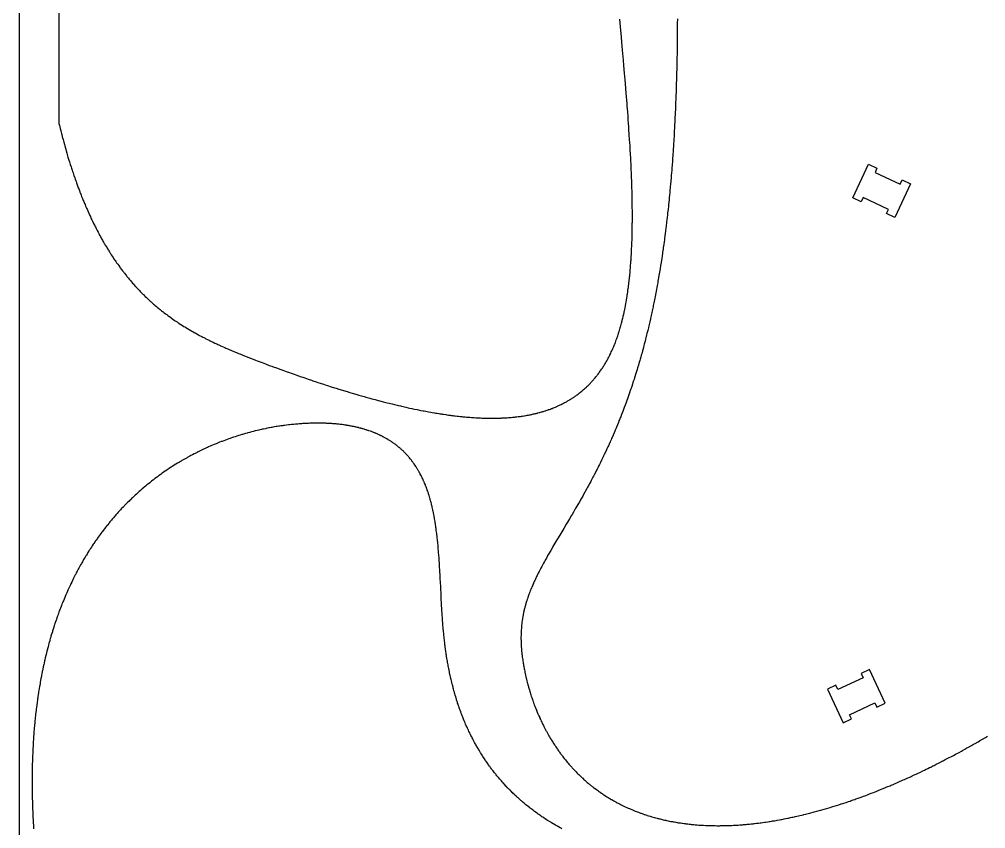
# Model space of a CAD drawing. Header units: metres. Extents: x 790 to 915, y 0 to 250.
# Drawn here: x 790.3 to 852.8, y 124 to 176.3 of the extents above; entities that cross this region are included whole.
import ezdxf

# ---------------------------------------------------------------- set-up
doc = ezdxf.new("R2010")
doc.units = ezdxf.units.M
doc.header["$MEASUREMENT"] = 0

msp = doc.modelspace()

# ---------------------------------------------------------------- linework, layer by layer
at = {"flags": 128}
for points in [[(915.266535, -0.455962), (915.266535, 249.544038), (790.266535, 249.544038), (790.266535, -0.455962), (915.266535, -0.455962)], [(792.834325, 230.462653), (792.829987, 169.579707)], [(792.829987, 169.579707), (792.864535, 169.435455), (792.882008, 169.363389), (792.908467, 169.255367), (792.948721, 169.093507), (792.989653, 168.931855), (793.010375, 168.851107), (793.047636, 168.707685), (793.066471, 168.636036), (793.09498, 168.528641), (793.138323, 168.367726), (793.182369, 168.207026), (793.204657, 168.126757), (793.244721, 167.984191), (793.264965, 167.912973), (793.2956, 167.806229), (793.34216, 167.646297), (793.389458, 167.486592), (793.413386, 167.406825), (793.45639, 167.265158), (793.478117, 167.194394), (793.510992, 167.088334), (793.560949, 166.929442), (793.61169, 166.77079), (793.637359, 166.691555), (793.683487, 166.550844), (793.706792, 166.480562), (793.742053, 166.375232), (793.795635, 166.217449), (793.850059, 166.059923), (793.877591, 165.981258), (793.916706, 165.870655), (793.936425, 165.815404), (793.966207, 165.732589), (794.011345, 165.608509), (794.057048, 165.484602), (794.080113, 165.422714), (794.126676, 165.29907), (794.150176, 165.237315), (794.185703, 165.144768), (794.194165, 165.122864), (794.240154, 165.004777), (794.263336, 164.945846), (794.298347, 164.857593), (794.351403, 164.725537), (794.405114, 164.593874), (794.432217, 164.528191), (794.486926, 164.397126), (794.514532, 164.331745), (794.556262, 164.233865), (794.614803, 164.098437), (794.644356, 164.030892), (794.689041, 163.929789), (794.734157, 163.828943), (794.756878, 163.778618), (794.80265, 163.678166), (794.825702, 163.628039), (794.860487, 163.552973), (794.902042, 163.464203), (794.922952, 163.419897), (794.954487, 163.353541), (795.002172, 163.254235), (795.050319, 163.155207), (795.074569, 163.105798), (795.12342, 163.007191), (795.148024, 162.957995), (795.185154, 162.884335), (795.235083, 162.786374), (795.26023, 162.737503), (795.298179, 162.664335), (795.355625, 162.554894), (795.40146, 162.468689), (795.424527, 162.425677), (795.459314, 162.36127), (795.511922, 162.264915), (795.565044, 162.168869), (795.591801, 162.120963), (795.645708, 162.025387), (795.67286, 161.977718), (795.713837, 161.906365), (795.762794, 161.822032), (795.787433, 161.779961), (795.824593, 161.716977), (795.880791, 161.622775), (795.937544, 161.528905), (795.966131, 161.482096), (796.023727, 161.388732), (796.052738, 161.342177), (796.096524, 161.272507), (796.148839, 161.190187), (796.175169, 161.149131), (796.214881, 161.087676), (796.274941, 160.995789), (796.335598, 160.90426), (796.366152, 160.85863), (796.427716, 160.767644), (796.458727, 160.722289), (796.505532, 160.654429), (796.561458, 160.574273), (796.589606, 160.534306), (796.632061, 160.474496), (796.696273, 160.385097), (796.761125, 160.296083), (796.793793, 160.251721), (796.859619, 160.16329), (796.892778, 160.119223), (796.942827, 160.053307), (796.997626, 159.981949), (797.025192, 159.94637), (797.066751, 159.893128), (797.129566, 159.81355), (797.192957, 159.734317), (797.22487, 159.694831), (797.289135, 159.616122), (797.321488, 159.5769), (797.370296, 159.518233), (797.435895, 159.440324), (797.468919, 159.401505), (797.51874, 159.343445), (797.594114, 159.256742), (797.661766, 159.180063), (797.695824, 159.141863), (797.747204, 159.084738), (797.798936, 159.027825), (797.824935, 158.999448), (797.877201, 158.942854), (797.903468, 158.914638), (797.943038, 158.872414), (797.951156, 158.863793), (797.978559, 158.834797), (798.033556, 158.777084), (798.088808, 158.719743), (798.125784, 158.681722), (798.200074, 158.606174), (798.256089, 158.549946), (798.293573, 158.512667), (798.368878, 158.438601), (798.4067, 158.401814), (798.48268, 158.328732), (798.559109, 158.256306), (798.610311, 158.208386), (798.644556, 158.1766), (798.713312, 158.113416), (798.759408, 158.071523), (798.790227, 158.043721), (798.852073, 157.988423), (798.8831, 157.960927), (798.945364, 157.906239), (799.007906, 157.851956), (799.049754, 157.815993), (799.13382, 157.744604), (799.213077, 157.678328), (799.266153, 157.634491), (799.301643, 157.605421), (799.372874, 157.547647), (799.426517, 157.504637), (799.462382, 157.476116), (799.534362, 157.419436), (799.570476, 157.391276), (799.64295, 157.335316), (799.71575, 157.279833), (799.764464, 157.243108), (799.79702, 157.218741), (799.862322, 157.170286), (799.928699, 157.121601), (799.973093, 157.089354), (800.062224, 157.025358), (800.106959, 156.993608), (800.196766, 156.9306), (800.287018, 156.868242), (800.347432, 156.827028), (800.387816, 156.79971), (800.468842, 156.745451), (800.537474, 156.700058), (800.583363, 156.669992), (800.675459, 156.610325), (800.721666, 156.580724), (800.814393, 156.521978), (800.907535, 156.463837), (800.969857, 156.425409), (801.011505, 156.399936), (801.095041, 156.349341), (801.148068, 156.317562), (801.254495, 156.254552), (801.361418, 156.192265), (801.432971, 156.151135), (801.480792, 156.12389), (801.576717, 156.069813), (801.63084, 156.039634), (801.739433, 155.979785), (801.848481, 155.920601), (801.921427, 155.881505), (801.970166, 155.855599), (802.067897, 155.804157), (802.141414, 155.765895), (802.190528, 155.740536), (802.288996, 155.69017), (802.338349, 155.66516), (802.437287, 155.615481), (802.437287, 155.615481), (802.536529, 155.566245), (802.602856, 155.533663), (802.735895, 155.469062), (802.794519, 155.440906), (802.912052, 155.385008), (803.029955, 155.329651), (803.108758, 155.293037), (803.16138, 155.268755), (803.266831, 155.220489), (803.288217, 155.210763), (803.340522, 155.187062), (803.445243, 155.139975), (803.550109, 155.093295), (803.620098, 155.062395), (803.760257, 155.001109), (803.836806, 154.967959), (803.990105, 154.902228), (804.143663, 154.837229), (804.246172, 154.794285), (804.31457, 154.765822), (804.451503, 154.709284), (804.528606, 154.677701), (804.682972, 154.61499), (804.837545, 154.552861), (804.940702, 154.511752), (805.009521, 154.484477), (805.147265, 154.430235), (805.224808, 154.399896), (805.38002, 154.339577), (805.535393, 154.279714), (805.63906, 154.240046), (805.846587, 154.161254), (805.963427, 154.117234), (806.197321, 154.029801), (806.43148, 153.943118), (806.587722, 153.88571), (806.691938, 153.847597), (806.900495, 153.77172), (807.178809, 153.671225), (807.318068, 153.621265), (807.527087, 153.546694), (807.736264, 153.472571), (807.840913, 153.435681), (808.050334, 153.362248), (808.155107, 153.325708), (808.312344, 153.27112), (808.498825, 153.206775), (808.592116, 153.174748), (808.732118, 153.12689), (808.94227, 153.055524), (809.152603, 152.984672), (809.257839, 152.949442), (809.468451, 152.879381), (809.573829, 152.844552), (809.731986, 152.792565), (809.943034, 152.723735), (810.048633, 152.689532), (810.207126, 152.638496), (810.445085, 152.56256), (810.656827, 152.495696), (810.76278, 152.462493), (810.921811, 152.412979), (811.160595, 152.339377), (811.37309, 152.27464), (811.479425, 152.24252), (811.639039, 152.194657), (811.79879, 152.147179), (811.878718, 152.123587), (812.10537, 152.057285), (812.218804, 152.02444), (812.389094, 151.975563), (812.559553, 151.927163), (812.644847, 151.903146), (812.667431, 151.896809), (812.84891, 151.846235), (812.939687, 151.821172), (813.075898, 151.783863), (813.280325, 151.728553), (813.484884, 151.674048), (813.587215, 151.647104), (813.791981, 151.593848), (813.894417, 151.56754), (814.048139, 151.528487), (814.191576, 151.492516), (814.263321, 151.474696), (814.370975, 151.448176), (814.532534, 151.408876), (814.694191, 151.370164), (814.775057, 151.351032), (814.918881, 151.317397), (814.990823, 151.300762), (815.098775, 151.276043), (815.260791, 151.239497), (815.422915, 151.203603), (815.504019, 151.185905), (815.648272, 151.15486), (815.720432, 151.139541), (815.828715, 151.116822), (815.991238, 151.083336), (816.153882, 151.050576), (816.23525, 151.034474), (816.379981, 151.006315), (816.452385, 150.992463), (816.561038, 150.971974), (816.724128, 150.941905), (816.887352, 150.91265), (816.969016, 150.898334), (817.114283, 150.873407), (817.186959, 150.8612), (817.296027, 150.843214), (817.405161, 150.825625), (817.459753, 150.816982), (817.568988, 150.800003), (817.623631, 150.791668), (817.705628, 150.779363), (817.851499, 150.758079), (817.924483, 150.747726), (818.034019, 150.732566), (818.14363, 150.717856), (818.198464, 150.710672), (818.308189, 150.696653), (818.363081, 150.68982), (818.445456, 150.679794), (818.592012, 150.662643), (818.665345, 150.654397), (818.775413, 150.642448), (818.885567, 150.631014), (818.940677, 150.625493), (819.050962, 150.614849), (819.106138, 150.60973), (819.188944, 150.602306), (819.287152, 150.593912), (819.336283, 150.589881), (819.410016, 150.584048), (819.520695, 150.575782), (819.631472, 150.568108), (819.686898, 150.564498), (819.797827, 150.557737), (819.85333, 150.554591), (819.936634, 150.550168), (820.047799, 150.544834), (820.103422, 150.542412), (820.186908, 150.539092), (820.312256, 150.534827), (820.433099, 150.531551), (820.493572, 150.530225), (820.584348, 150.528636), (820.675205, 150.527533), (820.720664, 150.527167), (820.811647, 150.526813), (820.85717, 150.526827), (820.925495, 150.527091), (820.949156, 150.52725), (821.06439, 150.528535), (821.121968, 150.529498), (821.208288, 150.531349), (821.29455, 150.533695), (821.337658, 150.535057), (821.42383, 150.538161), (821.466893, 150.539906), (821.531459, 150.542767), (821.617492, 150.547042), (821.660485, 150.549379), (821.724945, 150.553136), (821.821567, 150.559346), (821.895791, 150.564594), (821.932884, 150.567374), (821.988501, 150.571743), (822.071873, 150.578747), (822.15518, 150.5863), (822.19681, 150.590284), (822.270776, 150.597715), (822.307739, 150.601599), (822.363159, 150.607637), (822.446231, 150.617179), (822.529233, 150.62731), (822.570708, 150.632599), (822.644397, 150.642377), (822.68122, 150.647446), (822.736428, 150.65528), (822.819177, 150.667552), (822.901852, 150.68046), (822.943161, 150.687155), (823.016551, 150.69946), (823.053223, 150.705808), (823.108201, 150.715578), (823.190603, 150.730795), (823.272923, 150.746698), (823.314052, 150.754911), (823.376467, 150.76772), (823.407656, 150.774278), (823.454418, 150.78431), (823.524507, 150.7998), (823.594534, 150.81583), (823.629523, 150.824049), (823.699453, 150.840903), (823.734394, 150.849539), (823.786774, 150.862759), (823.786774, 150.862759), (823.798267, 150.865703), (823.879803, 150.887055), (823.920443, 150.898004), (823.981242, 150.914771), (824.041846, 150.931952), (824.072075, 150.940699), (824.132385, 150.958509), (824.162465, 150.967572), (824.207493, 150.981365), (824.267355, 151.00013), (824.29721, 151.009673), (824.341898, 151.02419), (824.408716, 151.046424), (824.471052, 151.067745), (824.502134, 151.078589), (824.548649, 151.095085), (824.618176, 151.120351), (824.687409, 151.146247), (824.721913, 151.159433), (824.790696, 151.186286), (824.824975, 151.199953), (824.87625, 151.220759), (824.944349, 151.24907), (824.978283, 151.263472), (825.029039, 151.285384), (825.07962, 151.307671), (825.104844, 151.318955), (825.164457, 151.346079), (825.19417, 151.359842), (825.238622, 151.380737), (825.305031, 151.41265), (825.371117, 151.445253), (825.404038, 151.461815), (825.469633, 151.495464), (825.502307, 151.512553), (825.551162, 151.538519), (825.616008, 151.573764), (825.648305, 151.591655), (825.696592, 151.618832), (825.744686, 151.646418), (825.768661, 151.660366), (825.827945, 151.695422), (825.857474, 151.713191), (825.901626, 151.740146), (825.945606, 151.767466), (825.967532, 151.781264), (826.011254, 151.809135), (826.03305, 151.82321), (826.065662, 151.844496), (826.108991, 151.873206), (826.13059, 151.887701), (826.162904, 151.909621), (826.211188, 151.942902), (826.253918, 151.97289), (826.275215, 151.988028), (826.307075, 152.010915), (826.354675, 152.045655), (826.402043, 152.080888), (826.425639, 152.098691), (826.430387, 152.102293), (826.473971, 152.135686), (826.502833, 152.158124), (826.56009, 152.203418), (826.588486, 152.226275), (826.644816, 152.272405), (826.700532, 152.319088), (826.737336, 152.350516), (826.761721, 152.371604), (826.810131, 152.414104), (826.837152, 152.4382), (826.89074, 152.486799), (826.943726, 152.53594), (826.978718, 152.569), (827.001899, 152.591172), (827.047908, 152.635835), (827.099109, 152.686584), (827.132915, 152.720712), (827.155307, 152.743595), (827.199745, 152.789672), (827.23277, 152.824503), (827.254643, 152.847853), (827.298046, 152.894863), (827.319577, 152.918522), (827.362296, 152.966147), (827.404562, 153.014181), (827.432488, 153.046429), (827.450994, 153.068028), (827.487741, 153.111465), (827.511921, 153.140453), (827.559816, 153.198848), (827.607093, 153.257798), (827.638271, 153.297405), (827.658905, 153.323946), (827.699812, 153.377353), (827.745258, 153.437951), (827.775221, 153.478653), (827.795047, 153.505921), (827.834344, 153.560777), (827.863507, 153.602198), (827.882802, 153.629944), (827.921041, 153.685753), (827.939985, 153.713816), (827.977525, 153.770254), (828.014601, 153.82711), (828.039062, 153.865245), (828.055256, 153.89077), (828.087373, 153.942065), (828.093637, 153.952176), (828.121273, 153.997201), (828.139509, 154.027294), (828.175533, 154.087659), (828.193325, 154.117931), (828.22847, 154.178649), (828.263039, 154.2396), (828.285769, 154.280361), (828.300784, 154.307591), (828.330483, 154.362184), (828.350283, 154.399134), (828.389296, 154.473271), (828.427534, 154.54772), (828.452603, 154.597524), (828.469129, 154.630802), (828.501739, 154.697536), (828.519826, 154.735177), (828.555453, 154.810679), (828.590361, 154.886471), (828.61324, 154.937159), (828.628319, 154.97102), (828.658066, 155.038908), (828.674561, 155.077191), (828.707043, 155.153962), (828.738861, 155.231), (828.759711, 155.282505), (828.773452, 155.316906), (828.800558, 155.385859), (828.815587, 155.424733), (828.845184, 155.502667), (828.874175, 155.580846), (828.893171, 155.633099), (828.905689, 155.667992), (828.930383, 155.737918), (828.944074, 155.777332), (828.971032, 155.85633), (828.997434, 155.935553), (829.014731, 155.98849), (829.026129, 156.023836), (829.04861, 156.094654), (829.061072, 156.134563), (829.085606, 156.214539), (829.109629, 156.294721), (829.125364, 156.348288), (829.135731, 156.384049), (829.156174, 156.455688), (829.168208, 156.498578), (829.191871, 156.584521), (829.215002, 156.670679), (829.230131, 156.728236), (829.240089, 156.766659), (829.259703, 156.843629), (829.262589, 156.855103), (829.281903, 156.932892), (829.294541, 156.984767), (829.319253, 157.088554), (829.331334, 157.140466), (829.354954, 157.244325), (829.377869, 157.348231), (829.392764, 157.417527), (829.402527, 157.463735), (829.42166, 157.556176), (829.446277, 157.678978), (829.462199, 157.760877), (829.472601, 157.815491), (829.492903, 157.924751), (829.514962, 158.047719), (829.52922, 158.129726), (829.53853, 158.184411), (829.556689, 158.293811), (829.576402, 158.416932), (829.589132, 158.499039), (829.597439, 158.553789), (829.61363, 158.663317), (829.625411, 158.745487), (829.633094, 158.800278), (829.64806, 158.909886), (829.655345, 158.964702), (829.669527, 159.074361), (829.683201, 159.184053), (829.692041, 159.2572), (829.709073, 159.403534), (829.718283, 159.485871), (829.724278, 159.540772), (829.735922, 159.650597), (829.741575, 159.70552), (829.752547, 159.815389), (829.763082, 159.925285), (829.769868, 159.998566), (829.782881, 160.145162), (829.78988, 160.227644), (829.78988, 160.227644), (829.803203, 160.392651), (829.815647, 160.557716), (829.823467, 160.66779), (829.828474, 160.741186), (829.838003, 160.88801), (829.843084, 160.970617), (829.852657, 161.135868), (829.861463, 161.30117), (829.866918, 161.411399), (829.870375, 161.484896), (829.876862, 161.631919), (829.880267, 161.714635), (829.886561, 161.8801), (829.892182, 162.04561), (829.895565, 162.155974), (829.897662, 162.22956), (829.901481, 162.376756), (829.903415, 162.459569), (829.906827, 162.625222), (829.909647, 162.790915), (829.911206, 162.901398), (829.912105, 162.975062), (829.913573, 163.122412), (829.91421, 163.205308), (829.915081, 163.371128), (829.915428, 163.536982), (829.915376, 163.64757), (829.914608, 163.868789), (829.914098, 163.95176), (829.912722, 164.117726), (829.910882, 164.283723), (829.909405, 164.394404), (829.905862, 164.615803), (829.902811, 164.776695), (829.90056, 164.883971), (829.895546, 165.098555), (829.89279, 165.205863), (829.886793, 165.420512), (829.880168, 165.635201), (829.875413, 165.778349), (829.872097, 165.873791), (829.865123, 166.064697), (829.863346, 166.111465), (829.856818, 166.277736), (829.852285, 166.38857), (829.842797, 166.610203), (829.837847, 166.721003), (829.827546, 166.942571), (829.816728, 167.164098), (829.809238, 167.311761), (829.793617, 167.607035), (829.779799, 167.856123), (829.770277, 168.022156), (829.763794, 168.132835), (829.750517, 168.354167), (829.740293, 168.520146), (829.719191, 168.852051), (829.697256, 169.183889), (829.682195, 169.405081), (829.671968, 169.552527), (829.651085, 169.847385), (829.639098, 170.013224), (829.61463, 170.344862), (829.589537, 170.676451), (829.572482, 170.897484), (829.560973, 171.044828), (829.53764, 171.339493), (829.524339, 171.505227), (829.497377, 171.836668), (829.469964, 172.168073), (829.451456, 172.388991), (829.413925, 172.830787), (829.370968, 173.327749), (829.341946, 173.659027), (829.322446, 173.879867), (829.283118, 174.32152), (829.238425, 174.818345), (829.208408, 175.149544), (829.147963, 175.811909), (829.102369, 176.308662)], [(832.824819, 176.34748), (832.823537, 176.024743), (832.821652, 175.702011), (832.820479, 175.540647), (832.818008, 175.253779), (832.816586, 175.110346), (832.814215, 174.895199), (832.810117, 174.572481), (832.805359, 174.249767), (832.802728, 174.088412), (832.79763, 173.801562), (832.794877, 173.658138), (832.790487, 173.443004), (832.783312, 173.120306), (832.775416, 172.797613), (832.771193, 172.636269), (832.763227, 172.349437), (832.75902, 172.206022), (832.752429, 171.990903), (832.741897, 171.668227), (832.730578, 171.345557), (832.724619, 171.184224), (832.713525, 170.897412), (832.707735, 170.754008), (832.698742, 170.538904), (832.684549, 170.216253), (832.669499, 169.893607), (832.661647, 169.732286), (832.647141, 169.445497), (832.639623, 169.302104), (832.628009, 169.087017), (832.615987, 168.871933), (832.609821, 168.764392), (832.597176, 168.549312), (832.590695, 168.441773), (832.580775, 168.280466), (832.567173, 168.065392), (832.560209, 167.957856), (832.549557, 167.796554), (832.533112, 167.554603), (832.512885, 167.267852), (832.502467, 167.124478), (832.486454, 166.90942), (832.469972, 166.694365), (832.461554, 166.586839), (832.444355, 166.371788), (832.435575, 166.264265), (832.422174, 166.10298), (832.397662, 165.816257), (832.385071, 165.672897), (832.365759, 165.457861), (832.345931, 165.242828), (832.33582, 165.135313), (832.315201, 164.920285), (832.304691, 164.812772), (832.288672, 164.651505), (832.269289, 164.460376), (832.259434, 164.364813), (832.244444, 164.221469), (832.221489, 164.006456), (832.19796, 163.791448), (832.185978, 163.683945), (832.161573, 163.468942), (832.149148, 163.361442), (832.130229, 163.200194), (832.099573, 162.944889), (832.083919, 162.817239), (832.060024, 162.625767), (832.035625, 162.434297), (832.023235, 162.338564), (832.023235, 162.338564), (832.020282, 162.31589), (831.997891, 162.145768), (831.986548, 162.060753), (831.969346, 161.933289), (831.943119, 161.742225), (831.916376, 161.551323), (831.90281, 161.455932), (831.875283, 161.265275), (831.861321, 161.170008), (831.840126, 161.027187), (831.811451, 160.837276), (831.796909, 160.742385), (831.774838, 160.600128), (831.741147, 160.386926), (831.706742, 160.173947), (831.689269, 160.067541), (831.653775, 159.854902), (831.635751, 159.748669), (831.608365, 159.589428), (831.571191, 159.377313), (831.552317, 159.271345), (831.523644, 159.112507), (831.494531, 158.953806), (831.479807, 158.874507), (831.450024, 158.716015), (831.434963, 158.636822), (831.412156, 158.5181), (831.381728, 158.36188), (831.366345, 158.283824), (831.343056, 158.166805), (831.307642, 157.991428), (831.271644, 157.816233), (831.253426, 157.728704), (831.216545, 157.553784), (831.197882, 157.466394), (831.169608, 157.335397), (831.131382, 157.160897), (831.112042, 157.073718), (831.082748, 156.943039), (831.03816, 156.747222), (830.999975, 156.582376), (830.980673, 156.500019), (830.951457, 156.376565), (830.907038, 156.191571), (830.861897, 156.006802), (830.839055, 155.914502), (830.792822, 155.730074), (830.76943, 155.637946), (830.733995, 155.499862), (830.686098, 155.315953), (830.661868, 155.224087), (830.62517, 155.086397), (830.588046, 154.948841), (830.569324, 154.880113), (830.518871, 154.697002), (830.493355, 154.605537), (830.454719, 154.468453), (830.415645, 154.331505), (830.395944, 154.263083), (830.356208, 154.126342), (830.336174, 154.058023), (830.305913, 153.955611), (830.251495, 153.773738), (830.223985, 153.682896), (830.182343, 153.54675), (830.140246, 153.410747), (830.119026, 153.342798), (830.076241, 153.207009), (830.054676, 153.139169), (830.02211, 153.037476), (829.978283, 152.902013), (829.956195, 152.834336), (829.922842, 152.732889), (829.872316, 152.580873), (829.811658, 152.400949), (829.781011, 152.311086), (829.734643, 152.176416), (829.687796, 152.041896), (829.664191, 151.974692), (829.61662, 151.840398), (829.592652, 151.773308), (829.556472, 151.672743), (829.507806, 151.538791), (829.483289, 151.471872), (829.446283, 151.371566), (829.390255, 151.221268), (829.339926, 151.087835), (829.314575, 151.021177), (829.276315, 150.921262), (829.2184, 150.771554), (829.15985, 150.622044), (829.130337, 150.547363), (829.077476, 150.41472), (829.050857, 150.348458), (829.010691, 150.249139), (828.949908, 150.100326), (828.888483, 149.951714), (828.857529, 149.877483), (828.802103, 149.745641), (828.774199, 149.67978), (828.732104, 149.581063), (828.668423, 149.433155), (828.604096, 149.285449), (828.57169, 149.211671), (828.539122, 149.137945), (828.473502, 148.990642), (828.407236, 148.843542), (828.3627, 148.745587), (828.332851, 148.680333), (828.272769, 148.549945), (828.23875, 148.476671), (828.17023, 148.330274), (828.10107, 148.184077), (828.05461, 148.086723), (828.023479, 148.021869), (827.960841, 147.892279), (827.925388, 147.819453), (827.854009, 147.673949), (827.782006, 147.52864), (827.733658, 147.431875), (827.701274, 147.367413), (827.636142, 147.238601), (827.599293, 147.166211), (827.525141, 147.021573), (827.450389, 146.877122), (827.400226, 146.780924), (827.366639, 146.716838), (827.29912, 146.588772), (827.251373, 146.498812), (827.219418, 146.438876), (827.155215, 146.319097), (827.058192, 146.139653), (826.993039, 146.02017), (826.949399, 145.940578), (826.861637, 145.781543), (826.839322, 145.74132), (826.75719, 145.593989), (826.702173, 145.495904), (826.591531, 145.300047), (826.551104, 145.228927), (826.469951, 145.08684), (826.388418, 144.944949), (826.333862, 144.850458), (826.224293, 144.661713), (826.100355, 144.449723), (826.017373, 144.30858), (825.961909, 144.214558), (825.850673, 144.026674), (825.725111, 143.815522), (825.641207, 143.674855), (825.47308, 143.393685), (825.283725, 143.077479), (825.115578, 142.79632), (825.031686, 142.655647), (824.906209, 142.444451), (824.781317, 142.232953), (824.719149, 142.12706), (824.636604, 141.985692), (824.595496, 141.914922), (824.534065, 141.808649), (824.452629, 141.666708), (824.412133, 141.595623), (824.351692, 141.488839), (824.271718, 141.346144), (824.232016, 141.274649), (824.172848, 141.167208), (824.120666, 141.071492), (824.094729, 141.023554), (824.056025, 140.951544), (823.998445, 140.843283), (823.947769, 140.74679), (823.922619, 140.698446), (823.885141, 140.625803), (823.829499, 140.516542), (823.780652, 140.419105), (823.756455, 140.370269), (823.720453, 140.296864), (823.684816, 140.22327), (823.667139, 140.186401), (823.620477, 140.087836), (823.597415, 140.038414), (823.563168, 139.964103), (823.529353, 139.889569), (823.512612, 139.852217), (823.483131, 139.785666), (823.468529, 139.75232), (823.446802, 139.70221), (823.414618, 139.626834), (823.382937, 139.551198), (823.367291, 139.51328), (823.339803, 139.445701), (823.326219, 139.411829), (823.306048, 139.360915), (823.276263, 139.284301), (823.247061, 139.207386), (823.232683, 139.168813), (823.207501, 139.100044), (823.195095, 139.065564), (823.195095, 139.065564), (823.176721, 139.013723), (823.149701, 138.935681), (823.123348, 138.857295), (823.110428, 138.81797), (823.092073, 138.761009), (823.083033, 138.732457), (823.069647, 138.68954), (823.049964, 138.624959), (823.030763, 138.56013), (823.021345, 138.527621), (823.002881, 138.462411), (822.993836, 138.429709), (822.980505, 138.380535), (822.963178, 138.314737), (822.954708, 138.281738), (822.942248, 138.232114), (822.924114, 138.157389), (822.922747, 138.151626), (822.90966, 138.095461), (822.903276, 138.067372), (822.893898, 138.02523), (822.88028, 137.961997), (822.867199, 137.898741), (822.86086, 137.867104), (822.848586, 137.803814), (822.84265, 137.77216), (822.834, 137.724668), (822.826763, 137.683584), (822.812967, 137.601385), (822.800074, 137.519148), (822.79198, 137.464302), (822.786805, 137.427728), (822.776988, 137.354557), (822.771777, 137.313386), (822.762025, 137.231013), (822.753161, 137.148603), (822.747743, 137.093641), (822.744348, 137.056991), (822.738079, 136.983668), (822.734855, 136.942411), (822.72906, 136.859868), (822.724127, 136.777288), (822.721313, 136.722215), (822.719648, 136.68549), (822.716818, 136.612019), (822.715518, 136.570679), (822.713544, 136.487972), (822.712396, 136.40523), (822.712085, 136.350049), (822.712078, 136.313253), (822.712541, 136.23964), (822.713079, 136.198221), (822.714749, 136.115357), (822.717201, 136.03246), (822.719265, 135.977177), (822.72083, 135.940313), (822.724409, 135.866567), (822.729144, 135.783571), (822.732711, 135.728223), (822.73527, 135.691317), (822.740816, 135.617486), (822.745347, 135.562096), (822.748541, 135.525162), (822.755346, 135.451277), (822.758953, 135.414326), (822.766572, 135.340405), (822.774725, 135.266462), (822.780451, 135.217154), (822.784398, 135.184276), (822.792595, 135.118508), (822.797986, 135.076906), (822.80922, 134.993842), (822.821045, 134.910957), (822.829247, 134.855798), (822.834855, 134.819068), (822.846399, 134.745709), (822.853082, 134.704503), (822.866846, 134.622213), (822.881131, 134.540083), (822.890936, 134.485417), (822.897596, 134.44901), (822.911204, 134.376286), (822.919026, 134.33543), (822.935025, 134.253827), (822.951497, 134.172369), (822.962739, 134.118143), (822.985846, 134.009884), (822.994723, 133.969352), (823.012825, 133.888395), (823.031386, 133.807578), (823.044014, 133.753779), (823.069879, 133.646366), (823.079787, 133.606151), (823.099943, 133.525824), (823.12055, 133.445636), (823.13454, 133.392254), (823.163118, 133.285675), (823.189192, 133.191144), (823.202466, 133.143951), (823.222672, 133.073253), (823.253648, 132.96741), (823.285425, 132.861813), (823.301613, 132.809107), (823.334591, 132.703878), (823.35138, 132.651357), (823.37694, 132.572689), (823.411723, 132.468015), (823.429417, 132.415771), (823.456335, 132.337521), (823.48371, 132.259411), (823.497568, 132.220408), (823.530874, 132.128098), (823.547769, 132.082017), (823.573416, 132.012989), (823.612573, 131.909658), (823.652558, 131.806582), (823.672863, 131.755139), (823.714101, 131.652447), (823.735035, 131.601198), (823.766832, 131.524446), (823.80997, 131.422338), (823.83186, 131.371382), (823.865097, 131.295072), (823.898821, 131.218911), (823.915866, 131.180886), (823.946472, 131.113381), (823.961921, 131.079673), (823.985279, 131.029167), (824.02073, 130.953537), (824.056684, 130.87806), (824.074849, 130.840381), (824.111562, 130.765138), (824.130109, 130.727577), (824.158171, 130.671308), (824.195527, 130.597422), (824.214366, 130.560595), (824.242824, 130.505499), (824.285962, 130.423181), (824.329644, 130.341255), (824.351689, 130.30044), (824.396189, 130.219105), (824.418644, 130.178586), (824.452583, 130.117993), (824.498316, 130.03755), (824.521389, 129.997477), (824.556257, 129.937555), (824.609141, 129.848093), (824.659932, 129.763738), (824.685564, 129.721732), (824.724311, 129.658938), (824.763415, 129.596402), (824.783102, 129.565232), (824.822746, 129.503086), (824.842703, 129.472111), (824.872808, 129.425771), (824.913266, 129.364213), (824.933631, 129.333533), (824.964349, 129.287635), (825.010811, 129.219068), (825.066479, 129.138236), (825.094557, 129.097997), (825.136983, 129.037862), (825.17978, 128.977994), (825.201317, 128.948161), (825.244672, 128.888696), (825.26649, 128.859065), (825.299392, 128.814746), (825.343591, 128.755891), (825.365831, 128.726566), (825.39937, 128.682707), (825.450078, 128.617206), (825.5108, 128.540027), (825.541416, 128.501622), (825.587661, 128.444246), (825.634292, 128.387149), (825.657753, 128.358705), (825.704966, 128.302028), (825.728719, 128.273796), (825.764532, 128.231579), (825.812626, 128.175539), (825.836821, 128.147625), (825.873298, 128.105889), (825.928433, 128.043587), (825.995468, 127.969077), (826.029261, 127.932021), (826.080297, 127.876687), (826.13175, 127.821655), (826.157634, 127.794253), (826.209717, 127.739676), (826.235917, 127.712502), (826.275416, 127.671885), (826.328453, 127.617998), (826.355132, 127.59117), (826.395351, 127.551074), (826.456134, 127.491258), (826.515488, 127.433738), (826.555255, 127.395684), (826.581853, 127.370445), (826.581853, 127.370445), (826.635258, 127.320278), (826.675495, 127.282925), (826.702406, 127.258153), (826.756438, 127.208919), (826.783558, 127.184456), (826.838005, 127.135842), (826.892729, 127.087639), (826.929365, 127.055732), (827.003005, 126.992467), (827.066514, 126.938819), (827.109053, 126.903351), (827.137501, 126.879838), (827.194609, 126.833127), (827.237625, 126.79837), (827.266391, 126.77533), (827.324134, 126.729565), (827.353111, 126.70684), (827.411277, 126.661705), (827.469723, 126.616987), (827.508843, 126.587408), (827.587457, 126.528807), (827.654175, 126.479938), (827.69885, 126.447652), (827.728721, 126.426257), (827.788671, 126.38378), (827.833817, 126.352195), (827.864001, 126.331268), (827.924578, 126.289724), (827.95497, 126.269107), (828.015964, 126.228185), (828.077235, 126.187675), (828.118237, 126.160898), (828.200609, 126.107894), (828.270493, 126.063742), (828.317277, 126.034596), (828.348552, 126.015294), (828.411309, 125.976999), (828.458559, 125.948547), (828.490144, 125.929707), (828.553522, 125.892335), (828.585314, 125.873802), (828.649104, 125.837045), (828.713169, 125.800697), (828.756032, 125.776692), (828.842123, 125.729227), (828.874026, 125.711889), (828.938031, 125.67751), (829.002302, 125.643526), (829.045296, 125.621089), (829.131638, 125.576743), (829.196703, 125.543943), (829.240227, 125.522296), (829.327628, 125.479527), (829.371504, 125.458405), (829.45961, 125.416686), (829.548184, 125.375667), (829.607494, 125.34871), (829.64715, 125.33091), (829.726739, 125.295726), (829.818201, 125.256168), (829.879301, 125.230257), (829.920089, 125.213187), (830.001798, 125.179531), (830.063195, 125.154713), (830.10418, 125.138367), (830.186282, 125.106153), (830.227397, 125.090283), (830.309756, 125.059017), (830.392285, 125.028375), (830.447398, 125.008293), (830.484181, 124.995058), (830.557848, 124.968951), (830.636505, 124.941658), (830.689026, 124.923765), (830.724076, 124.911971), (830.794264, 124.888703), (830.84698, 124.871531), (830.882161, 124.860216), (830.952608, 124.837901), (830.987874, 124.826901), (831.058492, 124.805214), (831.129223, 124.783943), (831.176439, 124.769992), (831.271021, 124.742639), (831.350978, 124.720124), (831.404361, 124.7054), (831.439984, 124.695711), (831.511311, 124.676634), (831.564879, 124.662589), (831.600624, 124.653351), (831.672197, 124.635174), (831.708023, 124.626234), (831.779757, 124.60865), (831.851598, 124.591459), (831.899551, 124.580216), (831.995598, 124.558248), (832.076783, 124.540247), (832.13098, 124.528517), (832.239549, 124.505703), (832.293921, 124.494617), (832.402839, 124.473084), (832.511987, 124.452396), (832.584879, 124.439071), (832.63353, 124.430394), (832.730966, 124.413533), (832.790143, 124.403626), (832.82963, 124.397155), (832.90869, 124.38453), (832.948264, 124.378376), (833.027496, 124.366384), (833.106843, 124.354811), (833.159804, 124.347327), (833.265876, 124.332914), (833.330786, 124.324468), (833.374054, 124.318996), (833.460575, 124.308425), (833.503828, 124.303327), (833.590321, 124.293499), (833.676795, 124.28416), (833.734434, 124.278203), (833.849686, 124.266929), (833.891169, 124.263076), (833.974121, 124.255698), (834.057057, 124.248749), (834.112337, 124.244355), (834.222877, 124.236128), (834.305762, 124.230448), (834.36101, 124.226891), (834.471484, 124.220327), (834.52671, 124.217317), (834.637141, 124.211837), (834.747545, 124.207069), (834.821132, 124.204282), (834.870183, 124.202596), (834.968269, 124.199635), (835.051013, 124.19756), (835.106167, 124.196389), (835.216455, 124.194555), (835.271589, 124.19389), (835.381838, 124.193059), (835.492061, 124.192888), (835.565528, 124.193137), (835.6145, 124.193463), (835.712429, 124.194496), (835.795042, 124.19576), (835.850109, 124.1968), (835.960225, 124.199354), (836.015273, 124.200865), (836.125352, 124.204352), (836.235407, 124.208453), (836.308764, 124.211526), (836.357662, 124.213724), (836.455445, 124.218475), (836.537935, 124.22285), (836.592921, 124.225952), (836.702876, 124.232598), (836.757845, 124.236139), (836.867766, 124.243658), (836.977664, 124.251752), (837.050916, 124.257464), (837.099746, 124.261413), (837.197393, 124.269644), (837.279768, 124.276932), (837.334678, 124.281965), (837.444483, 124.292445), (837.499377, 124.297891), (837.609148, 124.309191), (837.718899, 124.321033), (837.792054, 124.329226), (837.84082, 124.334819), (837.938337, 124.346321), (838.020605, 124.356349), (838.075444, 124.363199), (838.185106, 124.377288), (838.23993, 124.384527), (838.349562, 124.399391), (838.459173, 124.414767), (838.532237, 124.425299), (838.678337, 124.447034), (838.763071, 124.460049), (838.819554, 124.46889), (838.932504, 124.486967), (838.988971, 124.4962), (839.10189, 124.515056), (839.214789, 124.534428), (839.290044, 124.547626), (839.440527, 124.574698), (839.519993, 124.589358), (839.572923, 124.599261), (839.678675, 124.619377), (839.731496, 124.62959), (839.837028, 124.650319), (839.942416, 124.671452), (840.012595, 124.685762), (840.152763, 124.714909), (840.234036, 124.732152), (840.288171, 124.743776), (840.39633, 124.767333), (840.39633, 124.767333), (840.450355, 124.779264), (840.558294, 124.803428), (840.666089, 124.827993), (840.737873, 124.844591), (840.881251, 124.878309), (840.961792, 124.897579), (841.015442, 124.910546), (841.122639, 124.936769), (841.283178, 124.976814), (841.390035, 125.00398), (841.461198, 125.022297), (841.603348, 125.059422), (841.683204, 125.08059), (841.842697, 125.123535), (842.001901, 125.167283), (842.107877, 125.19689), (842.178458, 125.216822), (842.319454, 125.257148), (842.398667, 125.2801), (842.556886, 125.326578), (842.714832, 125.373814), (842.819979, 125.405721), (842.890011, 125.427176), (843.029917, 125.470522), (843.108523, 125.495158), (843.265539, 125.544973), (843.422296, 125.595505), (843.526658, 125.629588), (843.596171, 125.652483), (843.735046, 125.698688), (843.891045, 125.751322), (843.994908, 125.786792), (844.064088, 125.810607), (844.202306, 125.858637), (844.305843, 125.895009), (844.374808, 125.919421), (844.512598, 125.968637), (844.581422, 125.993441), (844.718931, 126.043434), (844.856256, 126.09394), (844.947704, 126.127892), (845.008624, 126.150652), (845.130358, 126.196467), (845.20732, 126.225663), (845.361074, 126.284524), (845.514604, 126.344005), (845.616834, 126.384001), (845.684933, 126.410816), (845.821001, 126.464806), (845.973872, 126.526113), (846.075667, 126.567318), (846.143477, 126.594934), (846.27897, 126.650518), (846.38048, 126.69251), (846.448102, 126.72065), (846.58322, 126.777273), (846.650717, 126.805757), (846.785589, 126.863064), (846.920298, 126.920822), (847.010015, 126.959577), (847.189234, 127.037678), (847.34023, 127.104186), (847.440783, 127.148833), (847.507769, 127.178733), (847.641625, 127.238859), (847.741914, 127.284237), (847.808725, 127.314623), (847.942233, 127.375715), (848.008929, 127.40642), (848.142206, 127.468148), (848.275333, 127.530296), (848.364, 127.57196), (848.541134, 127.655842), (848.704369, 127.733903), (848.813068, 127.786288), (848.885479, 127.821363), (849.030169, 127.891878), (849.138573, 127.945081), (849.210788, 127.980699), (849.355089, 128.052296), (849.427175, 128.088272), (849.571219, 128.160581), (849.715093, 128.233361), (849.810915, 128.282141), (850.002335, 128.380322), (850.023083, 128.391023), (850.154342, 128.458983), (850.241706, 128.504471), (850.416099, 128.595879), (850.503128, 128.641796), (850.676855, 128.734057), (850.850144, 128.82688), (850.965428, 128.889071), (851.042178, 128.930668), (851.195423, 129.014188), (851.267895, 129.053901), (851.412614, 129.133615), (851.557034, 129.213712), (851.65315, 129.26732), (851.844989, 129.37504), (851.988527, 129.456267), (852.084059, 129.510624), (852.274737, 129.619831), (852.369886, 129.674679), (852.559803, 129.78486), (852.749219, 129.895684), (852.875221, 129.969921)], [(845.19385, 166.937652), (845.737635, 166.684081), (845.610849, 166.412188), (847.242203, 165.651475), (847.368989, 165.923368), (847.912774, 165.669797), (846.89849, 163.494658), (846.354705, 163.748229), (846.48149, 164.020121), (844.850136, 164.780834), (844.723351, 164.508942), (844.179566, 164.762513), (845.19385, 166.937652)], [(825.362464, 123.994163), (825.311932, 124.021459), (825.236314, 124.062758), (825.146977, 124.11226), (825.102425, 124.137239), (825.035742, 124.174992), (824.936047, 124.232268), (824.836751, 124.290324), (824.787253, 124.319646), (824.68856, 124.378883), (824.639365, 124.4088), (824.565764, 124.454048), (824.479736, 124.507692), (824.436841, 124.534749), (824.372649, 124.575627), (824.2767, 124.637611), (824.212963, 124.679379), (824.181162, 124.700398), (824.133548, 124.732095), (824.070225, 124.774674), (824.038632, 124.7961), (823.991331, 124.82841), (823.920576, 124.87726), (823.857882, 124.921073), (823.826606, 124.943118), (823.77978, 124.976359), (823.709742, 125.026614), (823.639945, 125.077342), (823.605138, 125.102884), (823.595257, 125.110164), (823.548524, 125.14478), (823.517467, 125.16795), (823.455592, 125.214512), (823.424773, 125.237905), (823.424773, 125.237905), (823.363372, 125.284912), (823.302289, 125.332215), (823.261742, 125.363916), (823.181071, 125.427711), (823.150965, 125.451771), (823.090989, 125.500111), (823.031329, 125.548748), (822.991732, 125.581337), (822.912959, 125.646909), (822.854248, 125.696434), (822.815283, 125.729615), (822.737774, 125.796371), (822.699231, 125.829946), (822.622565, 125.897491), (822.54646, 125.965561), (822.496035, 126.011233), (822.462557, 126.041811), (822.395934, 126.103277), (822.321512, 126.172923), (822.284512, 126.207943), (822.229274, 126.260719), (822.174352, 126.31379), (822.14701, 126.340437), (822.092561, 126.393952), (822.065456, 126.42082), (822.024945, 126.461261), (821.971207, 126.51544), (821.944456, 126.542641), (821.904478, 126.583581), (821.844845, 126.645302), (821.774686, 126.718938), (821.739817, 126.755953), (821.687777, 126.811722), (821.636054, 126.867788), (821.610311, 126.895932), (821.559062, 126.952442), (821.533557, 126.980808), (821.495447, 127.023497), (821.444912, 127.080674), (821.419763, 127.109374), (821.382188, 127.152564), (821.326162, 127.217661), (821.276697, 127.275842), (821.252084, 127.305043), (821.215314, 127.348985), (821.160493, 127.415212), (821.106075, 127.481816), (821.079017, 127.515259), (821.024101, 127.583814), (820.9968, 127.61824), (820.956046, 127.670062), (820.895359, 127.748211), (820.835205, 127.826859), (820.805329, 127.866371), (820.745976, 127.945769), (820.716501, 127.985656), (820.672538, 128.045722), (820.614391, 128.126248), (820.585518, 128.166699), (820.542461, 128.227612), (820.499706, 128.288808), (820.478442, 128.319512), (820.422108, 128.401736), (820.394143, 128.443037), (820.352449, 128.505225), (820.311058, 128.567698), (820.290477, 128.599041), (820.249542, 128.661941), (820.229189, 128.693498), (820.198802, 128.740966), (820.14924, 128.819318), (820.11652, 128.871693), (820.094848, 128.906672), (820.051843, 128.976777), (820.019885, 129.029485), (819.99872, 129.064686), (819.956725, 129.135233), (819.935895, 129.170579), (819.894568, 129.241418), (819.853683, 129.31245), (819.826671, 129.359912), (819.77323, 129.45509), (819.752226, 129.492975), (819.710583, 129.568905), (819.669424, 129.645046), (819.642253, 129.695924), (819.624258, 129.729895), (819.588551, 129.79796), (819.548832, 129.87473), (819.522616, 129.926025), (819.505256, 129.960273), (819.470815, 130.028891), (819.445228, 130.080461), (819.428285, 130.114891), (819.394677, 130.183873), (819.344954, 130.287646), (819.312261, 130.357027), (819.290667, 130.40337), (819.247962, 130.496265), (819.224222, 130.548641), (819.177346, 130.653658), (819.131271, 130.759025), (819.100996, 130.829463), (819.081009, 130.876507), (819.041502, 130.970799), (818.997798, 131.077202), (818.969095, 131.148326), (818.950151, 131.195826), (818.912722, 131.291025), (818.885049, 131.362599), (818.866789, 131.410398), (818.830721, 131.506192), (818.812912, 131.554187), (818.777741, 131.650373), (818.743163, 131.746818), (818.720439, 131.811258), (818.705434, 131.854281), (818.675772, 131.940478), (818.639887, 132.046865), (818.616349, 132.117957), (818.600827, 132.165426), (818.57019, 132.260542), (818.547566, 132.332033), (818.532651, 132.379767), (818.503222, 132.475411), (818.488707, 132.52332), (818.460075, 132.619312), (818.431969, 132.715534), (818.413523, 132.77981), (818.401354, 132.822716), (818.377325, 132.908664), (818.374059, 132.920472), (818.346811, 133.020236), (818.328972, 133.086787), (818.317223, 133.131173), (818.294068, 133.219988), (818.277, 133.286638), (818.265761, 133.331089), (818.243619, 133.420035), (818.232715, 133.464529), (818.211236, 133.55356), (818.190194, 133.642647), (818.176406, 133.702069), (818.149402, 133.820987), (818.130672, 133.905541), (818.118395, 133.961937), (818.09434, 134.074792), (818.082559, 134.131252), (818.059486, 134.244234), (818.037058, 134.357299), (818.022461, 134.432722), (818.012886, 134.483023), (817.994108, 134.583675), (817.978646, 134.668648), (817.96853, 134.725322), (817.948758, 134.838729), (817.939099, 134.895462), (817.920231, 135.008985), (817.901958, 135.122585), (817.890103, 135.19836), (817.882343, 135.248895), (817.867166, 135.35001), (817.856252, 135.424699), (817.849112, 135.474508), (817.835156, 135.57417), (817.828339, 135.624021), (817.815024, 135.723765), (817.802131, 135.823563), (817.793767, 135.890125), (817.777591, 136.02332), (817.766344, 136.119706), (817.759051, 136.18399), (817.744942, 136.31262), (817.738118, 136.376964), (817.724917, 136.50571), (817.712287, 136.63453), (817.704171, 136.720449), (817.69889, 136.777745), (817.688629, 136.892375), (817.681187, 136.978381), (817.666924, 137.150472), (817.653439, 137.322664), (817.644851, 137.43751), (817.639295, 137.514095), (817.628563, 137.667316), (817.622738, 137.753529), (817.611508, 137.926011), (817.600794, 138.098559), (817.59391, 138.213624), (817.580688, 138.443824), (817.57353, 138.573348), (817.559708, 138.832459), (817.54639, 139.091636), (817.520531, 139.610087), (817.503274, 139.955717), (817.494474, 140.128507), (817.480904, 140.387639), (817.468334, 140.617905), (817.468334, 140.617905), (817.461825, 140.733005), (817.451731, 140.905607), (817.441189, 141.078145), (817.435732, 141.164386), (817.425695, 141.317656), (817.420504, 141.394266), (817.412485, 141.509147), (817.399897, 141.681387), (817.386581, 141.853521), (817.37963, 141.939546), (817.3651, 142.111504), (817.357503, 142.197435), (817.345669, 142.326267), (817.33328, 142.455019), (817.326868, 142.519364), (817.315097, 142.6337), (817.309026, 142.690841), (817.299681, 142.776518), (817.285105, 142.904953), (817.271562, 143.019031), (817.264576, 143.07604), (817.253819, 143.161512), (817.237037, 143.289626), (817.221444, 143.403407), (817.2134, 143.460261), (817.201014, 143.545497), (817.188235, 143.630675), (817.181694, 143.673242), (817.163745, 143.786681), (817.154487, 143.84336), (817.140235, 143.928324), (817.125534, 144.013223), (817.118011, 144.055648), (817.097371, 144.168696), (817.086728, 144.225173), (817.070348, 144.309829), (817.053456, 144.39441), (817.044814, 144.436672), (817.029119, 144.511756), (817.02111, 144.549275), (817.008891, 144.605524), (816.990089, 144.689827), (816.970706, 144.774047), (816.960791, 144.816124), (816.942789, 144.890873), (816.933605, 144.928222), (816.919595, 144.98421), (816.898042, 145.068114), (816.875828, 145.151922), (816.864467, 145.19379), (816.843844, 145.268158), (816.833324, 145.305312), (816.817277, 145.361005), (816.792597, 145.444455), (816.767165, 145.527796), (816.754161, 145.569425), (816.73205, 145.638742), (816.720787, 145.673371), (816.703625, 145.725275), (816.677273, 145.803043), (816.65017, 145.880702), (816.636331, 145.919489), (816.608063, 145.996979), (816.59363, 146.03568), (816.571598, 146.093676), (816.567137, 146.105265), (816.540971, 146.172219), (816.527684, 146.205573), (816.507493, 146.255447), (816.476619, 146.329903), (816.445029, 146.403926), (816.428961, 146.440773), (816.396273, 146.514135), (816.379651, 146.550647), (816.354364, 146.605204), (816.319984, 146.677544), (816.302505, 146.71354), (816.275922, 146.767314), (816.248898, 146.820822), (816.235218, 146.847475), (816.199323, 146.916081), (816.181091, 146.950213), (816.153382, 147.001193), (816.125238, 147.05191), (816.111, 147.077169), (816.082192, 147.127486), (816.067621, 147.152543), (816.045552, 147.190002), (816.019066, 147.234199), (816.005688, 147.256215), (815.98545, 147.289137), (815.954706, 147.338286), (815.923494, 147.387154), (815.907711, 147.41148), (815.875789, 147.459919), (815.859647, 147.48403), (815.835209, 147.520059), (815.794488, 147.578861), (815.773848, 147.608093), (815.742535, 147.651728), (815.710796, 147.695106), (815.694765, 147.716698), (815.662377, 147.759685), (815.646019, 147.78108), (815.621277, 147.813048), (815.5879, 147.855438), (815.571044, 147.876533), (815.545551, 147.908047), (815.506833, 147.955032), (815.471934, 147.996504), (815.454312, 148.017136), (815.427662, 148.047954), (815.387196, 148.093884), (815.346135, 148.139455), (815.32538, 148.162105), (815.321148, 148.166692), (815.278585, 148.21225), (815.249967, 148.242303), (815.230781, 148.262196), (815.192151, 148.301643), (815.162954, 148.330932), (815.143382, 148.350317), (815.103983, 148.388749), (815.084156, 148.407798), (815.044247, 148.445558), (815.003999, 148.482871), (814.976979, 148.507499), (814.958883, 148.523808), (814.92249, 148.556162), (814.88951, 148.584982), (814.867405, 148.604038), (814.822908, 148.641774), (814.800517, 148.660454), (814.755452, 148.69744), (814.71001, 148.733929), (814.679507, 148.757979), (814.659079, 148.77389), (814.618, 148.80542), (814.589123, 148.82722), (814.569791, 148.841648), (814.530937, 148.870253), (814.511414, 148.884429), (814.472179, 148.912531), (814.432691, 148.940299), (814.406225, 148.958627), (814.352959, 148.99484), (814.332869, 149.008268), (814.292503, 149.034877), (814.251886, 149.061157), (814.224671, 149.078495), (814.16991, 149.112736), (814.128551, 149.138036), (814.100841, 149.154723), (814.045095, 149.187665), (814.017059, 149.203921), (813.960662, 149.236004), (813.903834, 149.267517), (813.865709, 149.288211), (813.840187, 149.301868), (813.788889, 149.328847), (813.783357, 149.331719), (813.724222, 149.361984), (813.684678, 149.381779), (813.658263, 149.394807), (813.605306, 149.420465), (813.56548, 149.439362), (813.538877, 149.451798), (813.48555, 149.47628), (813.458826, 149.488329), (813.405258, 149.512047), (813.351532, 149.535265), (813.315628, 149.550468), (813.291654, 149.560483), (813.243615, 149.580224), (813.202989, 149.596586), (813.175858, 149.607344), (813.121485, 149.628508), (813.094243, 149.638914), (813.039649, 149.659378), (812.98491, 149.679383), (812.948338, 149.692468), (812.875006, 149.718041), (812.833648, 149.732079), (812.806033, 149.741301), (812.750699, 149.75942), (812.722981, 149.768317), (812.667445, 149.785792), (812.611775, 149.802844), (812.574589, 149.81398), (812.500042, 149.835701), (812.458009, 149.847599), (812.429948, 149.855405), (812.373729, 149.870716), (812.345572, 149.878222), (812.289166, 149.892938), (812.232637, 149.907263), (812.194883, 149.916598), (812.119214, 149.934758), (812.119214, 149.934758), (812.047192, 149.951374), (811.999073, 149.962119), (811.966947, 149.969135), (811.902586, 149.982821), (811.85422, 149.992783), (811.82193, 149.999282), (811.757245, 150.01194), (811.724849, 150.0181), (811.659952, 150.030089), (811.594915, 150.041637), (811.551482, 150.049094), (811.464433, 150.063435), (811.452173, 150.065391), (811.418117, 150.070742), (811.350008, 150.081087), (811.281903, 150.09096), (811.236503, 150.097285), (811.145707, 150.109326), (811.102127, 150.114824), (811.014972, 150.125277), (810.927823, 150.135021), (810.869728, 150.14113), (810.830998, 150.145034), (810.753544, 150.152441), (810.709977, 150.156376), (810.622849, 150.163754), (810.535726, 150.170486), (810.477648, 150.174622), (810.43893, 150.177224), (810.361497, 150.182063), (810.317943, 150.184574), (810.230839, 150.189143), (810.14374, 150.193121), (810.085677, 150.19545), (810.04697, 150.19686), (809.969558, 150.199344), (809.904244, 150.201097), (809.860703, 150.202092), (809.773625, 150.203672), (809.730088, 150.204259), (809.643017, 150.205034), (809.55595, 150.205283), (809.497908, 150.20516), (809.38183, 150.204237), (809.31654, 150.203326), (809.273014, 150.202564), (809.185966, 150.200668), (809.142444, 150.199536), (809.055402, 150.196905), (808.968364, 150.193789), (808.910342, 150.191444), (808.794302, 150.186117), (808.750789, 150.183901), (808.663766, 150.179116), (808.576747, 150.17386), (808.518736, 150.170097), (808.402721, 150.161949), (808.359217, 150.158682), (808.272212, 150.1518), (808.185211, 150.144459), (808.127213, 150.139311), (808.011222, 150.128406), (807.920155, 150.119278), (807.859447, 150.112916), (807.738036, 150.099533), (807.677333, 150.092511), (807.555933, 150.07781), (807.43454, 150.062234), (807.353615, 150.051365), (807.299667, 150.043904), (807.191776, 150.028466), (807.179548, 150.026673), (807.098097, 150.014505), (807.043865, 150.006186), (806.93556, 149.989053), (806.881488, 149.98024), (806.773504, 149.962123), (806.665733, 149.943354), (806.594002, 149.93048), (806.546234, 149.921739), (806.450821, 149.903874), (806.407939, 149.895669), (806.322275, 149.878952), (806.236745, 149.861827), (806.179798, 149.850184), (806.06608, 149.826356), (805.980946, 149.808012), (805.924262, 149.795559), (805.811071, 149.770114), (805.754562, 149.757123), (805.64172, 149.730606), (805.529109, 149.703376), (805.454164, 149.684827), (805.404258, 149.672287), (805.304581, 149.646785), (805.220621, 149.624834), (805.164719, 149.609979), (805.053088, 149.579739), (804.997358, 149.564355), (804.886072, 149.533056), (804.775014, 149.501054), (804.701103, 149.479327), (804.651886, 149.464669), (804.553586, 149.434936), (804.455468, 149.404648), (804.406476, 149.389295), (804.333074, 149.366006), (804.223161, 149.330485), (804.113477, 149.294261), (804.058721, 149.275885), (803.949382, 149.238603), (803.894798, 149.219699), (803.813029, 149.191011), (803.716286, 149.156496), (803.667983, 149.13903), (803.595612, 149.112568), (803.487249, 149.072285), (803.379117, 149.031293), (803.325137, 149.010531), (803.217352, 148.968473), (803.163546, 148.947178), (803.082946, 148.914899), (802.987589, 148.876124), (802.93998, 148.856524), (802.868652, 148.826859), (802.761855, 148.781763), (802.655293, 148.735947), (802.6021, 148.712769), (802.49589, 148.665869), (802.442873, 148.642148), (802.363459, 148.606225), (802.284178, 148.569893), (802.244588, 148.551574), (802.185265, 148.523901), (802.096422, 148.481958), (802.00775, 148.439492), (801.963477, 148.418062), (801.875062, 148.374809), (801.830918, 148.352984), (801.764783, 148.32), (801.676755, 148.275557), (801.632806, 148.253137), (801.566963, 148.219257), (801.468383, 148.167875), (801.457443, 148.162124), (801.362858, 148.111991), (801.300025, 148.078279), (801.258236, 148.055675), (801.174897, 148.010158), (801.112601, 147.975751), (801.07117, 147.952684), (800.988545, 147.906243), (800.947352, 147.882869), (800.865202, 147.835812), (800.783368, 147.788347), (800.728988, 147.756476), (800.692812, 147.735129), (800.620646, 147.692191), (800.545968, 147.647262), (800.496332, 147.617116), (800.397415, 147.556363), (800.348135, 147.525755), (800.249931, 147.464079), (800.152201, 147.401788), (800.087311, 147.35992), (800.044168, 147.331856), (799.958162, 147.275366), (799.885885, 147.227326), (799.837848, 147.195108), (799.742128, 147.130213), (799.694445, 147.097536), (799.599433, 147.031723), (799.504893, 146.9653), (799.442128, 146.920678), (799.400401, 146.890779), (799.317226, 146.83062), (799.275779, 146.80036), (799.22066, 146.759825), (799.193162, 146.739477), (799.131444, 146.693499), (799.03926, 146.624023), (798.947546, 146.553937), (798.901866, 146.518666), (798.810859, 146.447664), (798.765532, 146.411935), (798.697763, 146.358054), (798.617786, 146.293752), (798.577938, 146.261419), (798.518339, 146.212695), (798.429335, 146.139099), (798.340802, 146.064892), (798.296712, 146.027559), (798.208888, 145.952434), (798.165152, 145.914643), (798.099771, 145.857668), (798.022626, 145.789697), (797.984193, 145.75553), (797.92672, 145.704052), (797.92672, 145.704052), (797.840904, 145.626325), (797.755563, 145.547983), (797.71307, 145.508582), (797.62844, 145.429318), (797.586303, 145.389456), (797.52332, 145.329374), (797.450565, 145.259215), (797.414322, 145.22396), (797.360128, 145.170858), (797.279216, 145.090713), (797.198763, 145.009974), (797.158708, 144.969382), (797.078942, 144.887752), (797.039231, 144.846714), (796.97988, 144.784877), (796.901147, 144.701907), (796.861953, 144.660198), (796.803379, 144.597354), (796.745063, 144.534174), (796.716003, 144.502458), (796.707668, 144.493332), (796.667945, 144.449666), (796.588998, 144.362005), (796.510713, 144.273908), (796.45889, 144.214936), (796.424504, 144.175514), (796.35612, 144.096415), (796.279805, 144.007023), (796.22929, 143.94719), (796.195773, 143.907196), (796.129123, 143.826956), (796.079471, 143.766557), (796.046527, 143.726186), (795.981021, 143.645194), (795.948457, 143.604573), (795.883707, 143.523084), (795.819458, 143.441264), (795.776903, 143.386536), (795.748657, 143.349969), (795.692457, 143.276641), (795.639884, 143.207342), (795.605027, 143.161015), (795.535773, 143.06806), (795.501376, 143.021431), (795.43304, 142.927873), (795.365311, 142.833915), (795.320496, 142.771054), (795.290768, 142.729049), (795.231669, 142.644804), (795.182174, 142.57348), (795.149364, 142.525807), (795.084193, 142.430166), (795.051831, 142.382199), (794.987553, 142.285971), (794.923867, 142.189353), (794.881737, 142.124726), (794.853796, 142.081546), (794.798263, 141.994956), (794.767228, 141.946115), (794.705597, 141.848146), (794.644549, 141.749793), (794.604173, 141.684012), (794.577399, 141.640064), (794.524192, 141.551943), (794.46488, 141.452449), (794.425658, 141.385909), (794.399652, 141.341456), (794.347978, 141.252327), (794.309519, 141.185286), (794.28402, 141.140499), (794.233359, 141.050704), (794.208197, 141.005696), (794.158208, 140.915459), (794.108664, 140.824929), (794.075882, 140.764413), (794.054137, 140.723997), (794.01091, 140.642992), (793.952489, 140.532091), (793.913902, 140.457921), (793.888336, 140.408368), (793.837588, 140.309012), (793.799861, 140.234276), (793.774868, 140.184347), (793.725262, 140.08424), (793.700649, 140.034061), (793.6518, 139.933456), (793.603454, 139.832519), (793.571502, 139.765044), (793.550324, 139.71998), (793.508265, 139.629656), (793.503085, 139.618456), (793.446566, 139.49512), (793.409353, 139.412772), (793.38475, 139.357818), (793.336038, 139.247779), (793.299931, 139.165136), (793.276062, 139.109986), (793.228807, 138.999558), (793.20542, 138.944279), (793.159123, 138.833595), (793.113458, 138.722742), (793.083363, 138.648747), (793.063454, 138.599376), (793.024003, 138.500536), (792.992087, 138.41957), (792.970989, 138.365544), (792.929225, 138.257378), (792.908557, 138.203238), (792.867646, 138.094844), (792.827298, 137.9863), (792.800711, 137.913854), (792.783123, 137.865519), (792.748277, 137.768764), (792.719214, 137.687035), (792.70001, 137.632504), (792.662011, 137.523332), (792.643215, 137.468692), (792.606029, 137.359303), (792.569378, 137.249771), (792.545241, 137.17667), (792.52928, 137.127902), (792.497672, 137.030281), (792.471324, 136.947827), (792.453923, 136.892814), (792.41951, 136.782684), (792.402498, 136.727568), (792.368859, 136.617231), (792.335732, 136.506758), (792.31393, 136.433034), (792.29952, 136.383851), (792.270999, 136.285405), (792.247242, 136.202259), (792.231561, 136.146787), (792.200569, 136.035743), (792.185259, 135.980172), (792.155007, 135.868931), (792.125243, 135.757559), (792.105671, 135.683239), (792.06717, 135.534427), (792.052952, 135.478564), (792.024873, 135.366742), (791.99727, 135.254793), (791.97913, 135.180091), (791.943475, 135.030518), (791.917277, 134.918194), (791.90007, 134.843242), (791.866269, 134.693175), (791.849673, 134.61806), (791.817089, 134.467667), (791.785308, 134.31706), (791.764562, 134.216538), (791.750928, 134.14947), (791.724125, 134.015211), (791.707483, 133.930165), (791.696525, 133.87343), (791.674938, 133.759875), (791.664307, 133.703053), (791.643369, 133.589324), (791.622861, 133.475479), (791.609428, 133.39952), (791.583127, 133.247449), (791.572257, 133.183233), (791.550917, 133.054696), (791.530106, 132.926018), (791.516525, 132.840154), (791.5076, 132.782876), (791.490061, 132.668239), (791.470819, 132.539141), (791.458279, 132.453), (791.450046, 132.395538), (791.433883, 132.280533), (791.422025, 132.194208), (791.414245, 132.136625), (791.398985, 132.021379), (791.391504, 131.963716), (791.37684, 131.848311), (791.362569, 131.732801), (791.353273, 131.655736), (791.335201, 131.501467), (791.322912, 131.39294), (791.314914, 131.320598), (791.299382, 131.175935), (791.291846, 131.103615), (791.27723, 130.958996), (791.263217, 130.814407), (791.254207, 130.718031), (791.248346, 130.653788), (791.236975, 130.525319), (791.22956, 130.438616), (791.215355, 130.265242), (791.201976, 130.091911), (791.193511, 129.976379), (791.188067, 129.899369), (791.177655, 129.745372), (791.172075, 129.658762), (791.161507, 129.485573), (791.151721, 129.312424), (791.145627, 129.197013), (791.145627, 129.197013), (791.141753, 129.120082), (791.134456, 128.966243), (791.130614, 128.879721), (791.123491, 128.706707), (791.11711, 128.53373), (791.113263, 128.418433), (791.110878, 128.341577), (791.106536, 128.187887), (791.102327, 128.01502), (791.099914, 127.899795), (791.09848, 127.822988), (791.096025, 127.669393), (791.094543, 127.554216), (791.093725, 127.477439), (791.092495, 127.323907), (791.092081, 127.247151), (791.091653, 127.093659), (791.091752, 126.940194), (791.092109, 126.837899), (791.092475, 126.769708), (791.093514, 126.633343), (791.095408, 126.460785), (791.097027, 126.345765), (791.098264, 126.269092), (791.101114, 126.115766), (791.103578, 126.000788), (791.105375, 125.924144), (791.109337, 125.770875), (791.111501, 125.694249), (791.116191, 125.541017), (791.121362, 125.387808), (791.125073, 125.285683), (791.133126, 125.081464), (791.140565, 124.909186), (791.145851, 124.794351), (791.149518, 124.717802), (791.157195, 124.564721), (791.163251, 124.449925), (791.167429, 124.373401), (791.176121, 124.220371), (791.180634, 124.143864), (791.189992, 123.990868)], [(843.55212, 130.840198), (844.095905, 131.093769), (843.969119, 131.365661), (845.600473, 132.126374), (845.727259, 131.854482), (846.271043, 132.108053), (845.25676, 134.283192), (844.712975, 134.029621), (844.83976, 133.757728), (843.208406, 132.997015), (843.081621, 133.268908), (842.537836, 133.015337), (843.55212, 130.840198)]]:
    msp.add_lwpolyline(points, dxfattribs=at)

doc.saveas('drawing.dxf')
